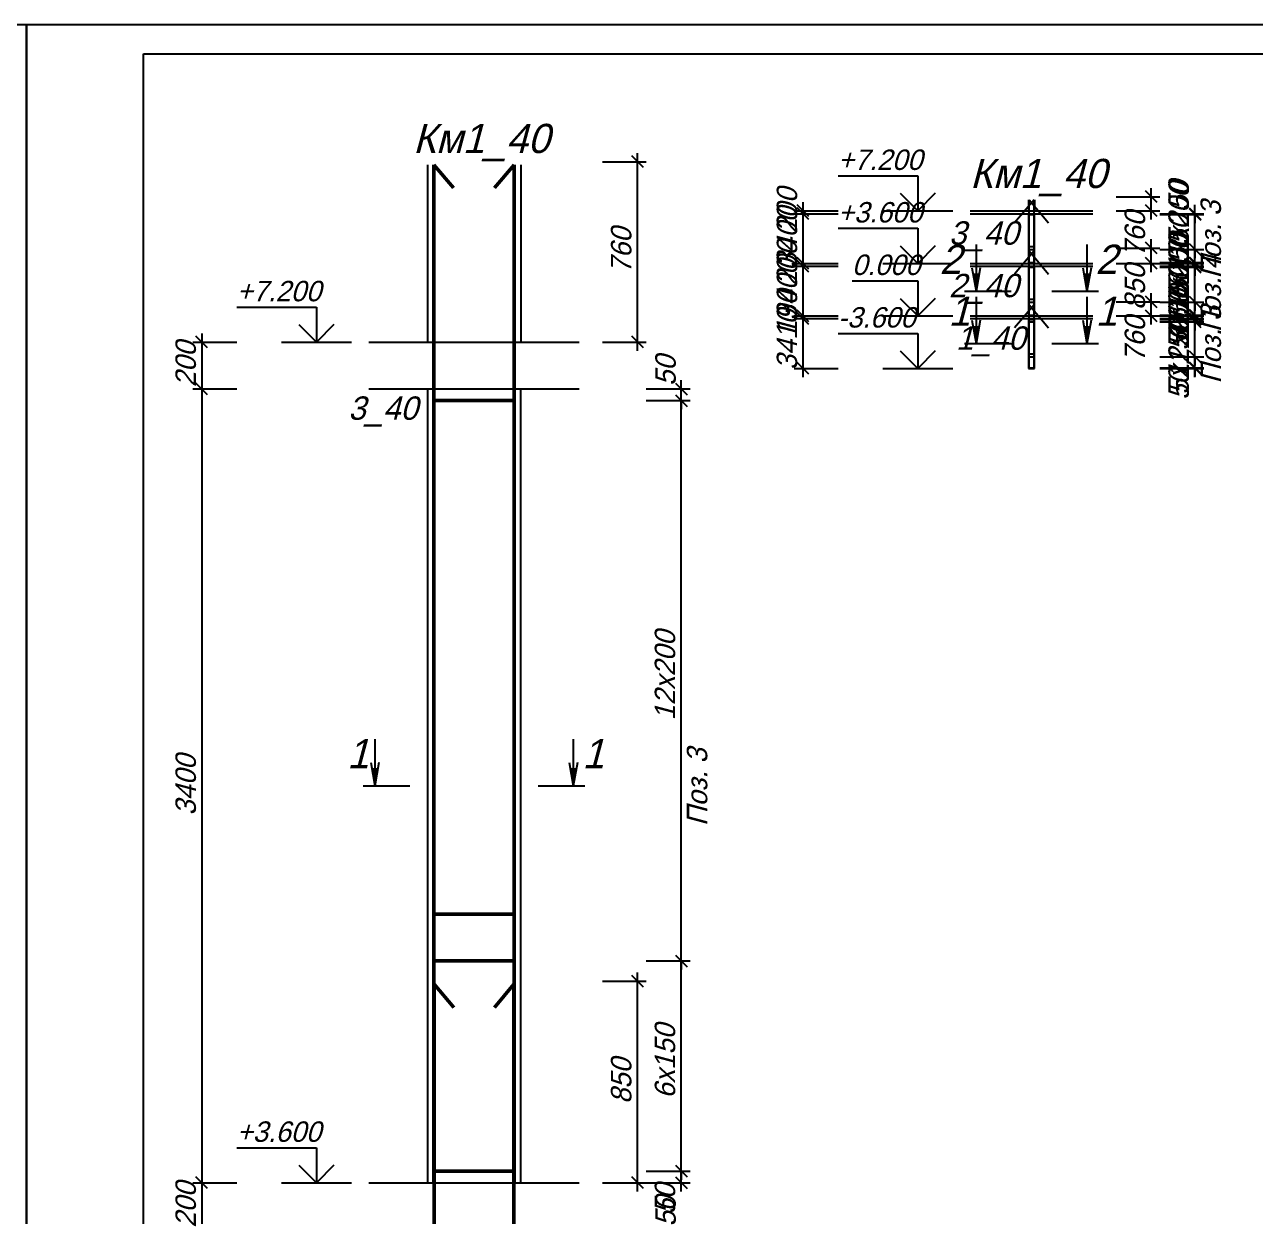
# Model space of a CAD drawing. Extents: x -483223 to 550073, y -164053 to -64662.
# Drawn here: x 382038 to 403122, y -85218 to -64802 of the extents above; entities that cross this region are included whole.
import ezdxf

# ---------------------------------------------------------------- set-up
doc = ezdxf.new("R2010")
doc.units = 0
doc.header["$MEASUREMENT"] = 0
doc.layers.get('0').update_dxf_attribs({"color": 40, "linetype": 'CONTINUOUS'})
for name, color, linetype in [('ARM', 3, 'CONTINUOUS'), ('OPAL', 4, 'CONTINUOUS'), ('OTM', 9, 'CONTINUOUS'), ('RAZM', 6, 'CONTINUOUS'), ('TEXT', 5, 'CONTINUOUS')]:
    doc.layers.add(name, color=color, linetype=linetype)
doc.layers.add('АРМАТУРА', color=11, linetype='CONTINUOUS', lineweight=50)
doc.styles.add('MONOMAKH', font='MONOMAKH', dxfattribs={"height": 3})

msp = doc.modelspace()

# ---------------------------------------------------------------- linework, layer by layer
at = {"color": 7}
for p, q in [((298072.6753, -64801.5622), (382072.6753, -64801.5622)), ((382072.6753, -64801.5622), (382072.6753, -124201.5622)), ((382072.6753, -64801.5622), (466072.6753, -64801.5622)), ((382072.6753, -124201.5622), (382072.6753, -64801.5622)), ((384072.6753, -65301.5622), (465572.6753, -65301.5622)), ((384072.6753, -123701.5622), (384072.6753, -65301.5622))]:
    msp.add_line(p, q, dxfattribs=at)
at = {"layer": 'ARM', "color": 1}
for p, q in [((399330.674, -67801.5622), (398994.6739, -68197.5644)), ((399330.674, -67801.5622), (398994.6739, -68197.5644)), ((399244.6754, -68891.5646), (399244.6754, -67801.5622)), ((399244.6754, -67801.5622), (399580.6755, -68197.5644)), ((399244.6754, -68891.5646), (399244.6754, -67801.5622)), ((399244.6754, -67801.5622), (399580.6755, -68197.5644)), ((399330.674, -68891.5646), (399330.674, -67801.5622)), ((399330.674, -68891.5646), (399330.674, -67801.5622)), ((399244.6754, -68054.0646), (399330.674, -68054.0646)), ((399330.4252, -68679.0646), (398994.4252, -69075.0607)), ((399330.4252, -68679.0646), (398994.4252, -69075.0607)), ((399244.6754, -68604.0646), (399330.674, -68604.0646)), ((399244.6754, -68654.0646), (399330.674, -68654.0646)), ((399244.9241, -69791.5646), (399244.9241, -68679.0646)), ((399244.9241, -68679.0646), (399580.9242, -69075.0607)), ((399244.9241, -69791.5646), (399244.9241, -68679.0646)), ((399244.9241, -68679.0646), (399580.9242, -69075.0607)), ((399330.4252, -69791.5646), (399330.4252, -68679.0646)), ((399330.4252, -69791.5646), (399330.4252, -68679.0646)), ((399244.6754, -68879.0646), (399330.674, -68879.0646)), ((399244.9241, -68954.0646), (399330.4252, -68954.0646)), ((399244.9241, -69504.0646), (399330.4252, -69504.0646)), ((399244.9241, -69554.0646), (399330.4252, -69554.0646)), ((399330.674, -69601.5622), (398994.6739, -69997.5644)), ((399330.674, -69601.5622), (398994.6739, -69997.5644)), ((399244.6754, -70691.5646), (399244.6754, -69601.5622)), ((399244.6754, -69601.5622), (399580.6755, -69997.5644)), ((399244.6754, -70691.5646), (399244.6754, -69601.5622)), ((399244.6754, -69601.5622), (399580.6755, -69997.5644)), ((399244.9241, -69779.0646), (399330.4252, -69779.0646)), ((399330.674, -70691.5646), (399330.674, -69601.5622)), ((399330.674, -70691.5646), (399330.674, -69601.5622)), ((399244.6754, -69851.5622), (399330.674, -69851.5622)), ((399244.6754, -69891.5646), (399330.674, -69891.5646)), ((399244.6754, -70441.5646), (399330.674, -70441.5646)), ((399244.6754, -70491.5646), (399330.674, -70491.5646)), ((399244.6754, -70679.0646), (399330.674, -70679.0646))]:
    msp.add_line(p, q, dxfattribs=at)
at = {"layer": 'OPAL', "color": 74}
for p, q in [((388937.6755, -67201.5622), (388937.6755, -70241.5646)), ((390537.6755, -67201.5622), (390537.6755, -70241.5646)), ((399237.6747, -67801.5622), (399237.6747, -67991.5646)), ((399337.6747, -67801.5622), (399337.6747, -67991.5646)), ((398237.6747, -67991.5646), (400337.6747, -67991.5646)), ((398237.6747, -68041.5646), (400337.6747, -68041.5646)), ((399237.6747, -68041.5646), (399237.6747, -68891.5646)), ((399337.6747, -68891.5646), (399337.6747, -68041.5646)), ((398237.6747, -68891.5646), (400337.6747, -68891.5646)), ((398237.6747, -68941.5646), (400337.6747, -68941.5646)), ((399237.6747, -68941.5646), (399237.6747, -69791.5646)), ((399337.6747, -69791.5646), (399337.6747, -68941.5646)), ((398237.6747, -69791.5646), (400337.6747, -69791.5646)), ((398237.6747, -69839.0622), (400337.6747, -69839.0622)), ((399237.6747, -69839.0622), (399237.6747, -70691.5646)), ((399337.6747, -70691.5646), (399337.6747, -69839.0622)), ((387937.6755, -70241.5646), (391537.6755, -70241.5646)), ((399237.6747, -70691.5646), (399337.6747, -70691.5646)), ((387937.6755, -71041.5646), (391537.6755, -71041.5646)), ((388937.6755, -71041.5646), (388937.6755, -84641.5646)), ((390537.6755, -84641.5646), (390537.6755, -71041.5646)), ((387937.6755, -84641.5646), (391537.6755, -84641.5646))]:
    msp.add_line(p, q, dxfattribs=at)
at = {"layer": 'OTM', "color": 7}
for p, q in [((395972.6753, -67391.5646), (397337.6747, -67391.5646)), ((397337.6747, -67391.5646), (397337.6747, -67991.5646)), ((397037.6747, -67691.5646), (397337.6747, -67991.5646)), ((397637.6747, -67691.5646), (397337.6747, -67991.5646)), ((396737.6747, -67991.5646), (397937.6747, -67991.5646)), ((401487.6747, -68041.5646), (402237.6747, -68041.5646)), ((401487.6747, -68054.0646), (402237.6747, -68054.0646)), ((401987.6747, -67941.5646), (402187.6747, -68141.5646)), ((401987.6747, -67954.0646), (402187.6747, -68154.0646)), ((402087.6747, -69041.5646), (402087.6747, -67891.5646)), ((402087.6747, -68054.0646), (402087.6747, -67904.0646)), ((402087.6747, -68054.0646), (402087.6747, -68204.0646)), ((395972.6753, -68291.5646), (397337.6747, -68291.5646)), ((397337.6747, -68291.5646), (397337.6747, -68891.5646)), ((402087.6747, -68654.0646), (402087.6747, -68504.0646)), ((397037.6747, -68591.5646), (397337.6747, -68891.5646)), ((397637.6747, -68591.5646), (397337.6747, -68891.5646)), ((398337.6747, -68566.5646), (398337.6747, -69366.5646)), ((400237.6747, -68566.5646), (400237.6747, -69366.5646)), ((401487.6747, -68654.0646), (402237.6747, -68654.0646)), ((401987.6747, -68554.0646), (402187.6747, -68754.0646)), ((402087.6747, -68654.0646), (402087.6747, -68804.0646)), ((402087.6747, -68879.0646), (402087.6747, -68729.0646)), ((396737.6747, -68891.5646), (397937.6747, -68891.5646)), ((401487.6747, -68879.0646), (402237.6747, -68879.0646)), ((401487.6747, -68891.5646), (402237.6747, -68891.5646)), ((401487.6747, -68941.5646), (402237.6747, -68941.5646)), ((401987.6747, -68779.0646), (402187.6747, -68979.0646)), ((401987.6747, -68791.5646), (402187.6747, -68991.5646)), ((401987.6747, -68841.5646), (402187.6747, -69041.5646)), ((401987.6747, -68854.0646), (402187.6747, -69054.0646)), ((402087.6747, -69941.5646), (402087.6747, -68791.5646)), ((402087.6747, -68954.0646), (402087.6747, -68804.0646)), ((402087.6747, -68879.0646), (402087.6747, -69029.0646)), ((398267.1745, -68966.5646), (398337.6747, -69366.5646)), ((398311.4753, -69066.5646), (398337.6747, -69366.5646)), ((398408.1749, -68966.5646), (398337.6747, -69366.5646)), ((398363.874, -69066.5646), (398337.6747, -69366.5646)), ((400167.1745, -68966.5646), (400237.6747, -69366.5646)), ((400211.4753, -69066.5646), (400237.6747, -69366.5646)), ((400308.1749, -68966.5646), (400237.6747, -69366.5646)), ((400263.874, -69066.5646), (400237.6747, -69366.5646)), ((401487.6747, -68954.0646), (402237.6747, -68954.0646)), ((402087.6747, -68954.0646), (402087.6747, -69104.0646)), ((396217.675, -69191.5646), (397337.6747, -69191.5646)), ((397337.6747, -69191.5646), (397337.6747, -69791.5646)), ((398137.6747, -69366.5646), (398937.6747, -69366.5646)), ((399637.6747, -69366.5646), (400437.6747, -69366.5646)), ((397037.6747, -69491.5646), (397337.6747, -69791.5646)), ((397637.6747, -69491.5646), (397337.6747, -69791.5646)), ((398337.6747, -69465.3134), (398337.6747, -70265.3134)), ((400237.6747, -69465.3134), (400237.6747, -70265.3134)), ((401487.6747, -69554.0646), (402237.6747, -69554.0646)), ((401987.6747, -69454.0646), (402187.6747, -69654.0646)), ((402087.6747, -69554.0646), (402087.6747, -69404.0646)), ((402087.6747, -69554.0646), (402087.6747, -69704.0646)), ((385672.6753, -69641.5646), (387037.6755, -69641.5646)), ((387037.6755, -69641.5646), (387037.6755, -70241.5646)), ((401487.6747, -69779.0646), (402237.6747, -69779.0646)), ((401987.6747, -69679.0646), (402187.6747, -69879.0646)), ((401987.6747, -69691.5646), (402187.6747, -69891.5646)), ((401987.6747, -69739.0622), (402187.6747, -69939.0622)), ((401987.6747, -69751.5622), (402187.6747, -69951.5622)), ((402087.6747, -69779.0646), (402087.6747, -69629.0646)), ((402087.6747, -70841.5646), (402087.6747, -69689.0622)), ((402087.6747, -69851.5622), (402087.6747, -69701.5622)), ((402087.6747, -69891.5646), (402087.6747, -69741.5646)), ((402087.6747, -69779.0646), (402087.6747, -69929.0646)), ((386737.6755, -69941.5646), (387037.6755, -70241.5646)), ((387337.6755, -69941.5646), (387037.6755, -70241.5646)), ((396737.6747, -69791.5646), (397937.6747, -69791.5646)), ((398267.1745, -69865.3134), (398337.6747, -70265.3134)), ((398311.4753, -69965.3134), (398337.6747, -70265.3134)), ((398408.1749, -69865.3134), (398337.6747, -70265.3134)), ((398363.874, -69965.3134), (398337.6747, -70265.3134)), ((400167.1745, -69865.3134), (400237.6747, -70265.3134)), ((400211.4753, -69965.3134), (400237.6747, -70265.3134)), ((400308.1749, -69865.3134), (400237.6747, -70265.3134)), ((400263.874, -69965.3134), (400237.6747, -70265.3134)), ((401487.6747, -69791.5646), (402237.6747, -69791.5646)), ((401487.6747, -69839.0622), (402237.6747, -69839.0622)), ((401487.6747, -69851.5622), (402237.6747, -69851.5622)), ((401487.6747, -69891.5646), (402237.6747, -69891.5646)), ((401987.6747, -69791.5646), (402187.6747, -69991.5646)), ((402087.6747, -69851.5622), (402087.6747, -70001.5622)), ((402087.6747, -69891.5646), (402087.6747, -70041.5646)), ((395972.6753, -70091.5646), (397337.6747, -70091.5646)), ((397337.6747, -70091.5646), (397337.6747, -70691.5646)), ((386437.6755, -70241.5646), (387637.6755, -70241.5646)), ((397037.6747, -70391.5646), (397337.6747, -70691.5646)), ((397637.6747, -70391.5646), (397337.6747, -70691.5646)), ((398137.6747, -70265.3134), (398937.6747, -70265.3134)), ((399637.6747, -70265.3134), (400437.6747, -70265.3134)), ((401987.6747, -70391.5646), (402187.6747, -70591.5646)), ((402087.6747, -70491.5646), (402087.6747, -70341.5646)), ((401487.6747, -70491.5646), (402237.6747, -70491.5646)), ((401987.6747, -70579.0646), (402187.6747, -70779.0646)), ((401987.6747, -70591.5646), (402187.6747, -70791.5646)), ((402087.6747, -70491.5646), (402087.6747, -70641.5646)), ((402087.6747, -70679.0646), (402087.6747, -70529.0646)), ((396737.6747, -70691.5646), (397937.6747, -70691.5646)), ((401487.6747, -70679.0646), (402237.6747, -70679.0646)), ((401487.6747, -70691.5646), (402237.6747, -70691.5646)), ((402087.6747, -70679.0646), (402087.6747, -70829.0646)), ((392687.6755, -71041.5646), (393437.6755, -71041.5646)), ((393187.6755, -70941.5646), (393387.6755, -71141.5646)), ((393287.6755, -84791.5646), (393287.6755, -70891.5646)), ((392687.6755, -71241.5646), (393437.6755, -71241.5646)), ((393187.6755, -71141.5646), (393387.6755, -71341.5646)), ((393287.6755, -71241.5646), (393287.6755, -71091.5646)), ((393287.6755, -71241.5646), (393287.6755, -71391.5646)), ((388037.6755, -77041.5646), (388037.6755, -77841.5646)), ((391437.6755, -77041.5646), (391437.6755, -77841.5646)), ((387967.1753, -77441.5646), (388037.6755, -77841.5646)), ((388011.4753, -77541.5646), (388037.6755, -77841.5646)), ((388108.1756, -77441.5646), (388037.6755, -77841.5646)), ((388063.8756, -77541.5646), (388037.6755, -77841.5646)), ((391367.1753, -77441.5646), (391437.6755, -77841.5646)), ((391411.4753, -77541.5646), (391437.6755, -77841.5646)), ((391508.1756, -77441.5646), (391437.6755, -77841.5646)), ((391463.8756, -77541.5646), (391437.6755, -77841.5646)), ((387837.6755, -77841.5646), (388637.6755, -77841.5646)), ((390837.6755, -77841.5646), (391637.6755, -77841.5646)), ((393187.6755, -80741.5646), (393387.6755, -80941.5646)), ((393287.6755, -80841.5646), (393287.6755, -80691.5646)), ((392687.6755, -80841.5646), (393437.6755, -80841.5646)), ((393287.6755, -80841.5646), (393287.6755, -80991.5646)), ((385672.6753, -84041.5646), (387037.6755, -84041.5646)), ((387037.6755, -84041.5646), (387037.6755, -84641.5646)), ((393287.6755, -84441.5646), (393287.6755, -84291.5646)), ((386737.6755, -84341.5646), (387037.6755, -84641.5646)), ((387337.6755, -84341.5646), (387037.6755, -84641.5646)), ((392687.6755, -84441.5646), (393437.6755, -84441.5646)), ((393187.6755, -84341.5646), (393387.6755, -84541.5646)), ((393187.6755, -84541.5646), (393387.6755, -84741.5646)), ((393287.6755, -84441.5646), (393287.6755, -84591.5646)), ((386437.6755, -84641.5646), (387637.6755, -84641.5646)), ((392687.6755, -84641.5646), (393437.6755, -84641.5646))]:
    msp.add_line(p, q, dxfattribs=at)
at = {"layer": 'RAZM', "color": 7}
for p, q in [((392537.6755, -70391.5646), (392537.6755, -67001.5683)), ((391937.6755, -67151.5683), (392687.6755, -67151.5683)), ((392637.6755, -67251.5683), (392437.6755, -67051.5683)), ((401437.6747, -67851.5622), (401237.6747, -67651.5622)), ((401337.6747, -68141.5646), (401337.6747, -67601.5622)), ((395372.6753, -67841.5646), (395372.6753, -68191.5646)), ((400737.6747, -67751.5622), (401487.6747, -67751.5622)), ((395222.6753, -67991.5646), (395972.6753, -67991.5646)), ((395222.6753, -68041.5646), (395972.6753, -68041.5646)), ((395222.6753, -68041.5646), (395972.6753, -68041.5646)), ((395472.6753, -68091.5646), (395272.6753, -67891.5646)), ((395472.6753, -68141.5646), (395272.6753, -67941.5646)), ((395472.6753, -68141.5646), (395272.6753, -67941.5646)), ((395372.6753, -67891.5646), (395372.6753, -69041.5646)), ((400737.6747, -67991.5646), (401487.6747, -67991.5646)), ((401437.6747, -68091.5646), (401237.6747, -67891.5646)), ((401337.6747, -69041.5646), (401337.6747, -68479.0646)), ((400737.6747, -68629.0646), (401487.6747, -68629.0646)), ((401437.6747, -68729.0646), (401237.6747, -68529.0646)), ((395222.6753, -68891.5646), (395972.6753, -68891.5646)), ((395222.6753, -68891.5646), (395972.6753, -68891.5646)), ((395222.6753, -68941.5646), (395972.6753, -68941.5646)), ((395222.6753, -68941.5646), (395972.6753, -68941.5646)), ((395472.6753, -68991.5646), (395272.6753, -68791.5646)), ((395472.6753, -68991.5646), (395272.6753, -68791.5646)), ((395472.6753, -69041.5646), (395272.6753, -68841.5646)), ((395472.6753, -69041.5646), (395272.6753, -68841.5646)), ((395372.6753, -68741.5646), (395372.6753, -69091.5646)), ((395372.6753, -68791.5646), (395372.6753, -69941.5646)), ((400737.6747, -68891.5646), (401487.6747, -68891.5646)), ((401437.6747, -68991.5646), (401237.6747, -68791.5646)), ((400737.6747, -69551.5622), (401487.6747, -69551.5622)), ((401437.6747, -69651.5622), (401237.6747, -69451.5622)), ((401337.6747, -69941.5646), (401337.6747, -69401.5622)), ((395472.6753, -69891.5646), (395272.6753, -69691.5646)), ((395472.6753, -69891.5646), (395272.6753, -69691.5646)), ((395472.6753, -69939.0622), (395272.6753, -69739.0622)), ((395472.6753, -69939.0622), (395272.6753, -69739.0622)), ((395372.6753, -69641.5646), (395372.6753, -69989.0622)), ((395372.6753, -69689.0622), (395372.6753, -70841.5646)), ((401437.6747, -69891.5646), (401237.6747, -69691.5646)), ((395222.6753, -69791.5646), (395972.6753, -69791.5646)), ((395222.6753, -69791.5646), (395972.6753, -69791.5646)), ((395222.6753, -69839.0622), (395972.6753, -69839.0622)), ((395222.6753, -69839.0622), (395972.6753, -69839.0622)), ((400737.6747, -69791.5646), (401487.6747, -69791.5646)), ((385172.6753, -70341.5646), (384972.6753, -70141.5646)), ((385072.6753, -70091.5646), (385072.6753, -71191.5646)), ((392637.6755, -70341.5646), (392437.6755, -70141.5646)), ((384922.6753, -70241.5646), (385672.6753, -70241.5646)), ((391937.6755, -70241.5646), (392687.6755, -70241.5646)), ((395472.6753, -70791.5646), (395272.6753, -70591.5646)), ((395222.6753, -70691.5646), (395972.6753, -70691.5646)), ((384922.6753, -71041.5646), (385672.6753, -71041.5646)), ((384922.6753, -71041.5646), (385672.6753, -71041.5646)), ((385172.6753, -71141.5646), (384972.6753, -70941.5646)), ((385172.6753, -71141.5646), (384972.6753, -70941.5646)), ((385072.6753, -70891.5646), (385072.6753, -84791.5616)), ((392637.6755, -81291.5677), (392437.6755, -81091.5677)), ((392537.6755, -84791.5646), (392537.6755, -81041.5677)), ((391937.6755, -81191.5677), (392687.6755, -81191.5677)), ((385172.6753, -84741.5616), (384972.6753, -84541.5616)), ((385172.6753, -84741.5616), (384972.6753, -84541.5616)), ((385072.6753, -84491.5616), (385072.6753, -85591.5616)), ((392637.6755, -84741.5646), (392437.6755, -84541.5646)), ((384922.6753, -84641.5616), (385672.6753, -84641.5616)), ((384922.6753, -84641.5616), (385672.6753, -84641.5616)), ((391937.6755, -84641.5646), (392687.6755, -84641.5646))]:
    msp.add_line(p, q, dxfattribs=at)
at = {"layer": 'АРМАТУРА'}
for p, q in [((389049.6757, -84641.5646), (389049.6757, -67201.5622)), ((389049.6757, -67201.5622), (389385.6758, -67597.5644)), ((389049.6757, -84641.5646), (389049.6757, -67201.5622)), ((389049.6757, -67201.5622), (389385.6758, -67597.5644)), ((390425.6752, -67201.5622), (390089.6751, -67597.5644)), ((390425.6752, -67201.5622), (390089.6751, -67597.5644)), ((390425.6752, -84641.5646), (390425.6752, -67201.5622)), ((390425.6752, -84641.5646), (390425.6752, -67201.5622)), ((389049.6757, -71241.5646), (390425.6752, -71241.5646)), ((389049.6757, -80041.5646), (390425.6752, -80041.5646)), ((389049.6757, -80841.5646), (390425.6752, -80841.5646)), ((389053.6758, -99041.5646), (389053.6758, -81241.5646)), ((389053.6758, -81241.5646), (389389.6759, -81637.5638)), ((389053.6758, -99041.5646), (389053.6758, -81241.5646)), ((389053.6758, -81241.5646), (389389.6759, -81637.5638)), ((390421.6758, -81241.5646), (390085.6758, -81637.5638)), ((390421.6758, -81241.5646), (390085.6758, -81637.5638)), ((390421.6758, -99041.5646), (390421.6758, -81241.5646)), ((390421.6758, -99041.5646), (390421.6758, -81241.5646)), ((389049.6757, -84441.5646), (390425.6752, -84441.5646))]:
    msp.add_line(p, q, dxfattribs=at)

# ---------------------------------------------------------------- texts
at = {"layer": 'OTM', "color": 7, "style": 'MONOMAKH', "oblique": 15}
for s, height, p in [('+7.200', 350, (395972.6753, -67291.5622)), ('+3.600', 350, (395972.6753, -68191.5622)), ('3_40', 400, (397872.6753, -68571.5622)), ('2', 500, (397712.6753, -69071.5622)), ('2', 500, (400382.6753, -69071.5622)), ('0.000', 350, (396212.6753, -69091.5622)), ('2_40', 400, (397872.6753, -69471.5622)), ('+7.200', 350, (385672.6753, -69541.5622)), ('1', 500, (397862.6753, -69961.5622)), ('1', 500, (400382.6753, -69961.5622)), ('-3.600', 350, (395972.6753, -69991.5622)), ('1_40', 400, (397992.6753, -70371.5622)), ('3_40', 400, (387582.6753, -71571.5622)), ('1', 500, (387562.6753, -77541.5622)), ('1', 500, (391592.6753, -77541.5622)), ('+3.600', 350, (385672.6753, -83941.5622))]:
    msp.add_text(s, height=height, dxfattribs=at).set_placement(p)
for s, p in [('50', (401982.6753, -67991.5622)), ('12x200', (401982.6753, -69041.5622)), ('Поз. 3', (402532.6753, -69151.5622)), ('6x150', (401982.6753, -69331.5622)), ('50', (401982.6753, -68891.5622)), ('12x200', (401982.6753, -69941.5622)), ('Поз. 4', (402532.6753, -70071.5622)), ('50', (401982.6753, -69431.5622)), ('6x150', (401982.6753, -70231.5622)), ('50', (401982.6753, -69791.5622)), ('12x200', (401982.6753, -70871.5622)), ('160', (401982.6753, -70191.5622)), ('Поз. 3', (402532.6753, -70951.5622)), ('50', (401982.6753, -70331.5622)), ('5x150', (401982.6753, -71141.5622)), ('50', (393192.6753, -70991.5622)), ('50', (401982.6753, -71231.5622)), ('12x200', (393182.6753, -76721.5622)), ('Поз. 3', (393732.6753, -78531.5622)), ('6x150', (393182.6753, -83201.5622)), ('50', (393182.6753, -85181.5622)), ('50', (393192.6753, -85391.5622))]:
    msp.add_text(s, height=350, rotation=90, dxfattribs=at).set_placement(p)
at = {"layer": 'RAZM', "color": 7, "style": 'MONOMAKH', "oblique": 15}
for s, p in [('200', (395272.6753, -68381.5622)), ('3400', (395272.6753, -68971.5622)), ('760', (401232.6753, -68781.5622)), ('760', (392432.6753, -69061.5622)), ('200', (395272.6753, -69281.5622)), ('3400', (395272.6753, -69871.5622)), ('850', (401232.6753, -69691.5622)), ('190', (395272.6753, -70131.5622)), ('3410', (395272.6753, -70721.5622)), ('760', (401232.6753, -70581.5622)), ('200', (384972.6753, -71011.5622)), ('3400', (384972.6753, -78351.5622)), ('850', (392432.6753, -83291.5622)), ('200', (384972.6753, -85411.5622))]:
    msp.add_text(s, height=350, rotation=90, dxfattribs=at).set_placement(p)
at = {"layer": 'TEXT', "color": 1, "style": 'MONOMAKH', "oblique": 15}
for p in [(388692.6753, -67001.5622), (398232.6753, -67601.5622)]:
    msp.add_text('Км1_40', height=500, dxfattribs=at).set_placement(p)

doc.saveas('drawing.dxf')
